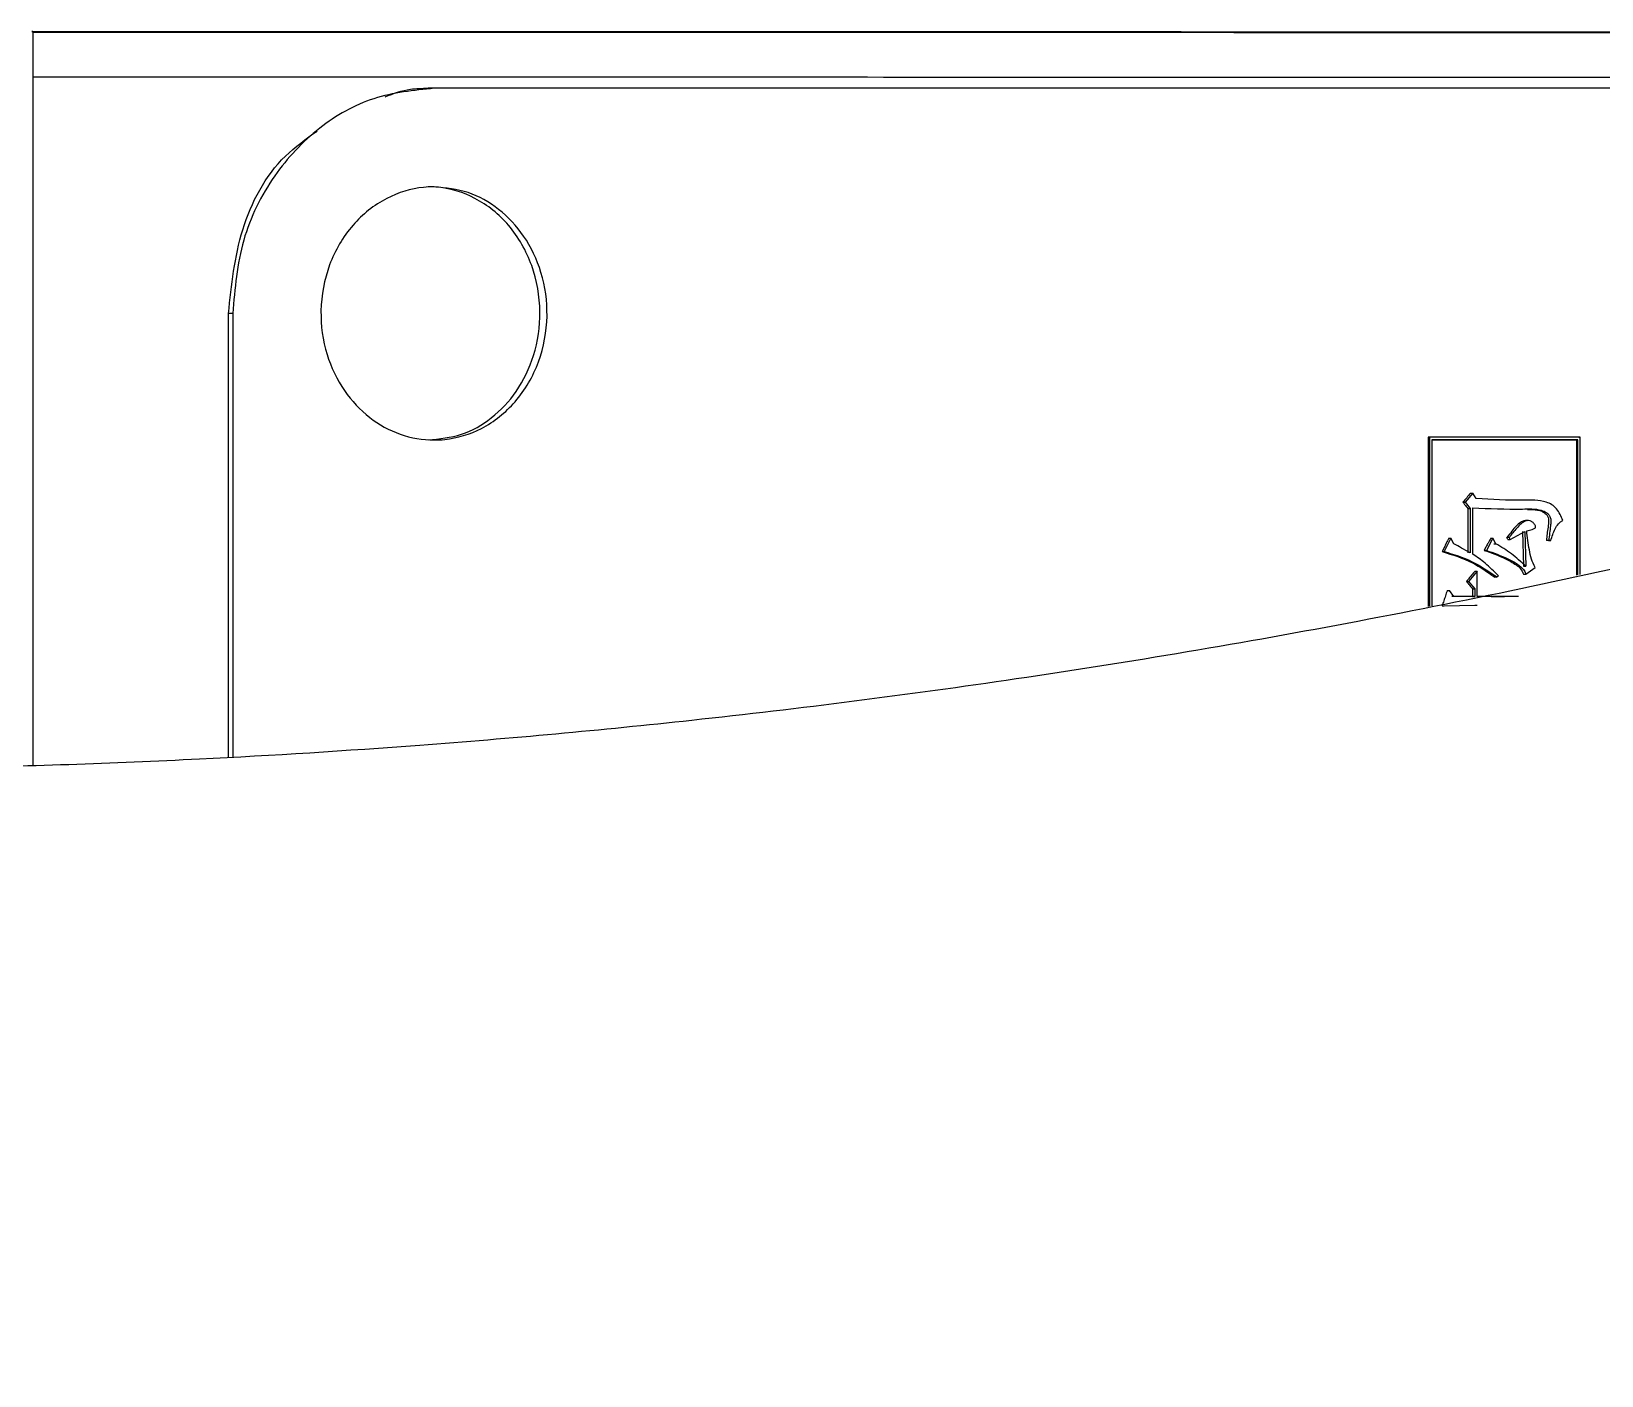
# Model space of a CAD drawing. Header units: millimetres. Extents: x 2278 to 4715, y 679 to 2402.
# Drawn here: x 3346.52 to 3374.44, y 991.04 to 1014.93 of the extents above; entities that cross this region are included whole.
import ezdxf

# ---------------------------------------------------------------- set-up
doc = ezdxf.new("R2010")
doc.units = ezdxf.units.MM

msp = doc.modelspace()

# ---------------------------------------------------------------- linework, layer by layer
at = {"color": 7, "linetype": 'Continuous', "lineweight": 25}
for p, q in [((3346.546, 1014.926), (3346.531, 1014.926)), ((3346.531, 1014.926), (3346.546, 1014.922)), ((3346.546, 1014.922), (3346.546, 1001.891)), ((3353.685, 1013.915), (3353.577, 1013.915)), ((3350.027, 1002.024), (3350.027, 1009.915)), ((3350.102, 1009.915), (3350.027, 1009.915)), ((3350.102, 1009.915), (3350.102, 1002.028)), ((3374.035, 1007.716), (3371.36, 1007.716)), ((3371.36, 1007.716), (3371.36, 1004.705)), ((3371.38, 1007.716), (3371.36, 1007.716)), ((3371.38, 1007.716), (3371.38, 1004.71)), ((3371.422, 1007.666), (3371.422, 1004.718)), ((3373.995, 1007.666), (3374.016, 1007.666)), ((3373.995, 1007.666), (3373.995, 1005.262)), ((3374.016, 1005.267), (3374.016, 1007.666)), ((3374.035, 1007.716), (3374.057, 1007.716)), ((3374.057, 1005.275), (3374.057, 1007.716)), ((3371.975, 1006.558), (3372.014, 1006.558)), ((3372.149, 1006.72), (3372.014, 1006.558)), ((3372.014, 1006.558), (3372.104, 1006.449)), ((3372.11, 1006.72), (3372.149, 1006.72)), ((3372.212, 1006.622), (3372.149, 1006.72)), ((3372.149, 1005.638), (3372.149, 1006.46)), ((3372.065, 1006.449), (3372.065, 1005.66)), ((3372.065, 1006.449), (3372.104, 1006.449)), ((3372.104, 1006.449), (3372.104, 1005.66)), ((3373.212, 1006.206), (3373.208, 1006.206)), ((3371.762, 1005.919), (3371.644, 1005.681)), ((3371.723, 1005.919), (3371.762, 1005.919)), ((3371.816, 1005.822), (3371.762, 1005.919)), ((3372.509, 1005.919), (3372.392, 1005.703)), ((3372.469, 1005.919), (3372.509, 1005.919)), ((3372.562, 1005.822), (3372.509, 1005.919)), ((3372.773, 1005.898), (3372.755, 1005.93)), ((3372.796, 1005.93), (3372.755, 1005.93)), ((3372.773, 1005.898), (3372.814, 1005.898)), ((3372.814, 1005.898), (3372.796, 1005.93)), ((3372.814, 1005.898), (3373.073, 1006.038)), ((3373.033, 1006.038), (3373.05, 1005.422)), ((3373.073, 1006.038), (3373.091, 1005.422)), ((3371.606, 1005.681), (3371.644, 1005.681)), ((3372.352, 1005.703), (3372.392, 1005.703)), ((3372.522, 1005.822), (3372.562, 1005.822)), ((3373.496, 1005.876), (3373.461, 1005.876)), ((3373.502, 1005.876), (3373.461, 1005.876)), ((3373.496, 1005.876), (3373.538, 1005.876)), ((3373.538, 1005.876), (3373.502, 1005.876)), ((3373.05, 1005.422), (3373.091, 1005.422)), ((3373.091, 1005.281), (3373.261, 1005.4)), ((3372.038, 1005.151), (3372.077, 1005.151)), ((3372.23, 1005.335), (3372.077, 1005.151)), ((3372.077, 1005.151), (3372.185, 1005.022)), ((3372.191, 1005.335), (3372.23, 1005.335)), ((3372.23, 1004.881), (3372.23, 1005.335)), ((3372.567, 1005.249), (3372.54, 1005.227)), ((3372.58, 1005.227), (3372.54, 1005.227)), ((3372.607, 1005.249), (3372.58, 1005.227)), ((3373.05, 1005.281), (3373.091, 1005.281)), ((3371.696, 1004.989), (3371.735, 1004.989)), ((3371.816, 1004.881), (3371.735, 1004.989)), ((3372.146, 1004.881), (3371.777, 1004.881)), ((3372.185, 1004.881), (3371.816, 1004.881)), ((3372.146, 1005.022), (3372.146, 1004.881)), ((3372.146, 1005.022), (3372.185, 1005.022)), ((3372.146, 1004.881), (3372.185, 1004.881)), ((3372.185, 1005.022), (3372.185, 1004.881)), ((3372.692, 1004.883), (3372.46, 1004.881)), ((3372.48, 1004.881), (3372.712, 1004.883)), ((3372.964, 1004.885), (3372.5, 1004.881)), ((3371.606, 1004.719), (3371.644, 1004.719)), ((3371.644, 1004.719), (3372.185, 1004.729)), ((3372.191, 1004.729), (3372.23, 1004.729))]:
    msp.add_line(p, q, dxfattribs=at)
for points, knots in [([(3341.666, 981.809), (3344.227, 981.834), (3347.807, 981.869), (3353.076, 982.148), (3357.541, 982.483), (3362.857, 983.049), (3368.426, 983.822), (3374.239, 984.832), (3380.211, 986.088), (3386.287, 987.599), (3392.424, 989.369), (3398.59, 991.404), (3404.753, 993.703), (3410.89, 996.268), (3416.978, 999.099), (3422.998, 1002.192), (3428.931, 1005.547), (3434.76, 1009.159), (3440.469, 1013.025), (3446.045, 1017.139), (3451.472, 1021.496), (3456.738, 1026.09), (3461.829, 1030.915), (3466.734, 1035.963), (3471.441, 1041.226), (3475.939, 1046.695), (3480.217, 1052.364), (3484.266, 1058.221), (3488.075, 1064.258), (3491.637, 1070.463), (3494.942, 1076.828), (3497.983, 1083.341), (3500.752, 1089.99), (3503.243, 1096.764), (3505.448, 1103.652), (3507.363, 1110.641), (3508.981, 1117.718), (3510.299, 1124.872), (3511.312, 1132.089), (3512.016, 1139.356), (3512.409, 1146.66), (3512.488, 1153.988), (3512.251, 1161.326), (3511.697, 1168.661), (3510.825, 1175.979), (3509.634, 1183.266), (3508.126, 1190.508), (3506.301, 1197.693), (3504.161, 1204.806), (3501.707, 1211.833), (3498.942, 1218.762), (3495.869, 1225.578), (3492.492, 1232.269), (3488.815, 1238.821), (3484.841, 1245.221), (3480.576, 1251.456), (3476.025, 1257.514), (3471.193, 1263.382), (3466.086, 1269.049), (3460.709, 1274.501), (3455.263, 1279.549), (3449.789, 1284.201), (3444.331, 1288.471), (3438.706, 1292.513), (3432.925, 1296.321), (3426.997, 1299.89), (3420.935, 1303.212), (3414.749, 1306.282), (3408.452, 1309.095), (3402.059, 1311.647), (3395.583, 1313.933), (3389.046, 1315.95), (3382.471, 1317.692), (3375.898, 1319.157), (3369.404, 1320.339), (3363.115, 1321.236), (3357.591, 1321.819), (3352.708, 1322.187), (3347.884, 1322.426), (3341.91, 1322.543), (3336.393, 1322.433), (3331.124, 1322.161), (3326.659, 1321.824), (3321.343, 1321.259), (3315.774, 1320.485), (3309.961, 1319.476), (3303.989, 1318.219), (3297.913, 1316.709), (3291.775, 1314.938), (3285.61, 1312.904), (3279.447, 1310.604), (3273.31, 1308.039), (3267.222, 1305.209), (3261.202, 1302.115), (3255.269, 1298.76), (3249.44, 1295.148), (3243.731, 1291.283), (3238.155, 1287.169), (3232.728, 1282.811), (3227.462, 1278.217), (3222.371, 1273.393), (3217.466, 1268.345), (3212.759, 1263.082), (3208.261, 1257.612), (3203.983, 1251.944), (3199.934, 1246.087), (3196.125, 1240.05), (3192.563, 1233.844), (3189.258, 1227.479), (3186.215, 1220.967), (3183.453, 1214.316), (3181.116, 1208.034), (3179.838, 1203.929), (3179.275, 1202.12)], [0, 0, 0, 0, 0.0102074, 0.014274, 0.021037, 0.0280561, 0.0355867, 0.0434511, 0.0515783, 0.0599113, 0.0684099, 0.0770439, 0.085791, 0.0946336, 0.1035582, 0.112554, 0.1216124, 0.1307262, 0.1398897, 0.1490979, 0.1583469, 0.1676331, 0.1769537, 0.1863062, 0.1956884, 0.2050985, 0.2145348, 0.2239961, 0.233481, 0.2429885, 0.2525178, 0.262068, 0.2716385, 0.2812287, 0.2908382, 0.3004664, 0.3101132, 0.3197782, 0.3294613, 0.3391624, 0.3488814, 0.3586183, 0.3683733, 0.3781464, 0.387938, 0.3977483, 0.4075776, 0.4174265, 0.4272956, 0.4371854, 0.4470968, 0.4570307, 0.4669882, 0.4769704, 0.486979, 0.4970156, 0.5070822, 0.5171812, 0.5273154, 0.5374882, 0.5477037, 0.5569145, 0.5661226, 0.5753266, 0.5845258, 0.5937191, 0.6029052, 0.6120821, 0.6212471, 0.6303962, 0.6395236, 0.6486197, 0.6576679, 0.6666375, 0.6754633, 0.6839789, 0.6919633, 0.6976055, 0.7035012, 0.7112199, 0.7214273, 0.7254939, 0.7322569, 0.739276, 0.7468066, 0.754671, 0.7627982, 0.7711312, 0.7796298, 0.7882638, 0.7970109, 0.8058535, 0.8147781, 0.8237739, 0.8328323, 0.8419461, 0.8511096, 0.8603178, 0.8695668, 0.878853, 0.8881736, 0.8975261, 0.9069083, 0.9163184, 0.9257547, 0.935216, 0.9447009, 0.9542084, 0.9637377, 0.9732879, 0.9828584, 0.9924486, 1, 1, 1, 1]), ([(3486.397, 1110.081), (3486.096, 1109.019), (3485.16, 1105.715), (3483.253, 1100.263), (3480.694, 1093.736), (3477.81, 1087.324), (3474.624, 1081.036), (3471.136, 1074.888), (3467.352, 1068.892), (3463.275, 1063.063), (3458.912, 1057.414), (3454.268, 1051.958), (3449.349, 1046.709), (3444.34, 1041.852), (3439.285, 1037.381), (3434.227, 1033.282), (3428.999, 1029.409), (3423.611, 1025.767), (3418.075, 1022.364), (3412.402, 1019.205), (3406.605, 1016.298), (3400.698, 1013.648), (3394.694, 1011.259), (3388.612, 1009.136), (3382.472, 1007.284), (3376.305, 1005.706), (3370.161, 1004.407), (3364.152, 1003.395), (3358.585, 1002.684), (3353.739, 1002.238), (3349.27, 1001.961), (3345.365, 1001.823), (3342.766, 1001.813), (3341.717, 1001.809)], [0, 0, 0, 0, 0.017078, 0.053144, 0.089298, 0.125545, 0.161888, 0.198335, 0.23489, 0.271563, 0.308361, 0.345297, 0.382382, 0.419634, 0.453214, 0.486783, 0.520336, 0.55387, 0.58738, 0.62086, 0.654303, 0.687696, 0.721023, 0.754256, 0.787351, 0.820228, 0.85273, 0.884498, 0.914491, 0.939551, 0.959781, 0.98378, 1, 1, 1, 1]), ([(3346.546, 1014.926), (3349.428, 1014.926), (3355.35, 1014.926), (3363.782, 1014.923), (3371.868, 1014.92), (3379.489, 1014.916), (3386.955, 1014.91), (3394.049, 1014.902), (3399.621, 1014.895), (3402.417, 1014.89), (3403.349, 1014.888)], [0, 0, 0, 0, 0.130518, 0.268168, 0.390099, 0.517129, 0.649259, 0.786491, 0.928825, 1, 1, 1, 1]), ([(3346.546, 1014.914), (3346.933, 1014.914), (3347.541, 1014.914), (3348.534, 1014.914), (3349.594, 1014.914), (3350.804, 1014.914), (3351.856, 1014.914), (3352.861, 1014.914), (3354.095, 1014.913), (3355.93, 1014.913), (3357.609, 1014.913), (3358.958, 1014.912), (3359.768, 1014.912), (3360.622, 1014.912), (3361.522, 1014.912), (3362.467, 1014.912), (3365.401, 1014.911), (3369.947, 1014.909), (3375.64, 1014.906), (3380.311, 1014.903), (3384.025, 1014.9), (3386.855, 1014.897), (3388.864, 1014.895), (3390.05, 1014.894), (3390.609, 1014.893), (3390.771, 1014.893), (3390.823, 1014.893), (3390.842, 1014.893), (3390.848, 1014.893), (3390.851, 1014.893), (3390.852, 1014.893), (3390.852, 1014.893), (3390.852, 1014.893), (3390.852, 1014.893), (3390.852, 1014.893), (3390.852, 1014.893), (3391.121, 1014.893), (3391.803, 1014.892), (3393.059, 1014.891), (3394.567, 1014.889), (3395.965, 1014.887), (3396.984, 1014.886), (3397.758, 1014.885), (3398.583, 1014.884), (3399.568, 1014.882), (3400.544, 1014.881), (3401.345, 1014.879), (3402.124, 1014.878), (3402.761, 1014.877), (3403.2, 1014.876), (3403.322, 1014.876)], [0, 0, 0, 0, 0.017551, 0.027477, 0.045011, 0.065616, 0.082476, 0.092885, 0.111431, 0.1388, 0.176932, 0.188699, 0.201204, 0.214447, 0.228429, 0.243149, 0.258608, 0.366138, 0.459728, 0.539372, 0.605068, 0.656812, 0.694601, 0.718435, 0.725118, 0.727151, 0.727909, 0.728155, 0.728247, 0.728284, 0.7283, 0.728307, 0.72831, 0.728311, 0.728312, 0.728312, 0.728312, 0.744024, 0.768439, 0.803217, 0.836029, 0.8561, 0.868601, 0.886365, 0.910565, 0.934954, 0.953683, 0.966991, 0.990806, 1, 1, 1, 1]), ([(3395.224, 1014.087), (3394.375, 1014.088), (3392.45, 1014.09), (3389.287, 1014.093), (3385.864, 1014.097), (3380.873, 1014.101), (3374.052, 1014.105), (3365.152, 1014.109), (3355.955, 1014.112), (3349.687, 1014.112), (3346.546, 1014.113)], [0, 0, 0, 0, 0.065248, 0.147896, 0.226473, 0.300978, 0.478059, 0.653103, 0.826109, 1, 1, 1, 1]), ([(3353.684, 1013.915), (3353.32, 1013.878), (3352.59, 1013.805), (3351.594, 1013.235), (3350.783, 1012.368), (3350.214, 1011.22), (3350.14, 1010.355), (3350.102, 1009.915)], [0, 0, 0, 0, 0.184668, 0.3699947, 0.5658507, 0.7794444, 1, 1, 1, 1]), ([(3352.811, 1013.765), (3352.96, 1013.821), (3353.207, 1013.914), (3353.47, 1013.915), (3353.576, 1013.915)], [0, 0, 0, 0, 0.598586, 1, 1, 1, 1]), ([(3401.181, 1013.915), (3400.424, 1013.915), (3397.982, 1013.915), (3393.415, 1013.915), (3388.335, 1013.915), (3382.951, 1013.915), (3378.421, 1013.915), (3372.531, 1013.915), (3367.646, 1013.915), (3360.982, 1013.915), (3356.689, 1013.915), (3353.684, 1013.915)], [0, 0, 0, 0, 0.063071, 0.203688, 0.344307, 0.414547, 0.555165, 0.625405, 0.766021, 0.83626, 1, 1, 1, 1]), ([(3350.027, 1009.915), (3350.079, 1010.416), (3350.184, 1011.419), (3350.798, 1012.584), (3351.406, 1013.016), (3351.602, 1013.156)], [0, 0, 0, 0, 0.402722, 0.806503, 1, 1, 1, 1]), ([(3353.684, 1012.165), (3353.889, 1012.144), (3354.3, 1012.103), (3354.857, 1011.781), (3355.314, 1011.293), (3355.625, 1010.633), (3355.733, 1009.853), (3355.583, 1009.039), (3355.172, 1008.327), (3354.57, 1007.842), (3354.036, 1007.68), (3353.543, 1007.654), (3353.067, 1007.736), (3352.508, 1008.046), (3352.05, 1008.538), (3351.736, 1009.196), (3351.628, 1009.977), (3351.779, 1010.79), (3352.192, 1011.502), (3352.796, 1011.985), (3353.33, 1012.153), (3353.621, 1012.163), (3353.684, 1012.165)], [0, 0, 0, 0, 0.046276, 0.092719, 0.141715, 0.19519, 0.253686, 0.315261, 0.376912, 0.43437, 0.485817, 0.500005, 0.546254, 0.592701, 0.641799, 0.695155, 0.753514, 0.815397, 0.876864, 0.934161, 0.985737, 1, 1, 1, 1]), ([(3353.576, 1007.665), (3353.778, 1007.685), (3354.181, 1007.726), (3354.73, 1008.042), (3355.182, 1008.524), (3355.494, 1009.178), (3355.607, 1009.958), (3355.463, 1010.778), (3355.056, 1011.498), (3354.455, 1011.986), (3353.924, 1012.154), (3353.637, 1012.163), (3353.576, 1012.165)], [0, 0, 0, 0, 0.0912038, 0.1828761, 0.2801993, 0.3866808, 0.5040829, 0.6292887, 0.7538352, 0.8693163, 0.9721511, 1, 1, 1, 1]), ([(3374.057, 1007.716), (3373.791, 1007.716), (3373.259, 1007.716), (3372.368, 1007.716), (3371.739, 1007.716), (3371.38, 1007.716)], [0, 0, 0, 0, 0.300086, 0.600172, 1, 1, 1, 1]), ([(3374.016, 1007.666), (3373.75, 1007.666), (3373.218, 1007.666), (3372.354, 1007.666), (3371.753, 1007.666), (3371.422, 1007.666)], [0, 0, 0, 0, 0.309667, 0.619335, 1, 1, 1, 1]), ([(3371.422, 1007.666), (3371.676, 1007.666), (3372.192, 1007.666), (3373.05, 1007.666), (3373.651, 1007.666), (3373.995, 1007.666)], [0, 0, 0, 0, 0.294871, 0.597185, 1, 1, 1, 1]), ([(3372.11, 1006.72), (3372.087, 1006.693), (3372.042, 1006.639), (3371.997, 1006.585), (3371.975, 1006.558)], [0, 0, 0, 0, 0.5000003, 1, 1, 1, 1]), ([(3371.975, 1006.558), (3371.985, 1006.545), (3372.005, 1006.521), (3372.035, 1006.485), (3372.055, 1006.461), (3372.065, 1006.449)], [0, 0, 0, 0, 0.346323, 0.673162, 1, 1, 1, 1]), ([(3372.149, 1006.46), (3372.443, 1006.446), (3372.848, 1006.426), (3373.294, 1006.448), (3373.454, 1006.385), (3373.51, 1006.33), (3373.538, 1006.275), (3373.542, 1006.209), (3373.523, 1006.077), (3373.511, 1005.965), (3373.502, 1005.876)], [0, 0, 0, 0, 0.489233, 0.672718, 0.735367, 0.76608, 0.796242, 0.828596, 0.864188, 1, 1, 1, 1]), ([(3373.752, 1006.233), (3373.72, 1006.308), (3373.673, 1006.418), (3373.558, 1006.519), (3373.361, 1006.604), (3372.902, 1006.583), (3372.488, 1006.607), (3372.212, 1006.622)], [0, 0, 0, 0, 0.132026, 0.196101, 0.258534, 0.505562, 1, 1, 1, 1]), ([(3373.117, 1006.229), (3373.115, 1006.23), (3373.097, 1006.238), (3373.054, 1006.228), (3372.956, 1006.181), (3372.861, 1006.064), (3372.786, 1005.969), (3372.755, 1005.93)], [0, 0, 0, 0, 0.016217, 0.1216, 0.261121, 0.702097, 1, 1, 1, 1]), ([(3373.109, 1006.049), (3373.14, 1006.057), (3373.189, 1006.07), (3373.241, 1006.087), (3373.26, 1006.103), (3373.265, 1006.109), (3373.267, 1006.114), (3373.268, 1006.12), (3373.268, 1006.129), (3373.263, 1006.145), (3373.251, 1006.166), (3373.228, 1006.194), (3373.193, 1006.221), (3373.144, 1006.237), (3373.095, 1006.228), (3373.048, 1006.208), (3372.995, 1006.163), (3372.907, 1006.073), (3372.84, 1005.988), (3372.796, 1005.93)], [0, 0, 0, 0, 0.12083, 0.185578, 0.200463, 0.207293, 0.213836, 0.220353, 0.227161, 0.24221, 0.277123, 0.31159, 0.371541, 0.433275, 0.493638, 0.554959, 0.617623, 0.744187, 1, 1, 1, 1]), ([(3373.125, 1006.431), (3373.141, 1006.43), (3373.213, 1006.426), (3373.312, 1006.428), (3373.41, 1006.384), (3373.462, 1006.341), (3373.492, 1006.288), (3373.504, 1006.213), (3373.479, 1006.076), (3373.468, 1005.957), (3373.461, 1005.876)], [0, 0, 0, 0, 0.059261, 0.277391, 0.368105, 0.4594, 0.520103, 0.580915, 0.717891, 1, 1, 1, 1]), ([(3373.538, 1005.876), (3373.559, 1005.948), (3373.59, 1006.055), (3373.659, 1006.161), (3373.707, 1006.211), (3373.737, 1006.226), (3373.752, 1006.233)], [0, 0, 0, 0, 0.509381, 0.758484, 0.880594, 1, 1, 1, 1]), ([(3371.723, 1005.919), (3371.708, 1005.89), (3371.681, 1005.835), (3371.642, 1005.756), (3371.618, 1005.706), (3371.606, 1005.681)], [0, 0, 0, 0, 0.374291, 0.687145, 1, 1, 1, 1]), ([(3372.469, 1005.919), (3372.453, 1005.89), (3372.426, 1005.84), (3372.387, 1005.768), (3372.364, 1005.725), (3372.352, 1005.703)], [0, 0, 0, 0, 0.402508, 0.701255, 1, 1, 1, 1]), ([(3373.261, 1005.4), (3373.236, 1005.449), (3373.185, 1005.546), (3373.145, 1005.769), (3373.123, 1005.937), (3373.109, 1006.049)], [0, 0, 0, 0, 0.246103, 0.496572, 1, 1, 1, 1]), ([(3371.606, 1005.681), (3371.791, 1005.624), (3372.124, 1005.522), (3372.412, 1005.318), (3372.54, 1005.227)], [0, 0, 0, 0, 0.55646, 1, 1, 1, 1]), ([(3371.644, 1005.681), (3371.81, 1005.631), (3372.143, 1005.531), (3372.434, 1005.329), (3372.58, 1005.227)], [0, 0, 0, 0, 0.496751, 1, 1, 1, 1]), ([(3372.104, 1005.66), (3372.052, 1005.687), (3371.955, 1005.739), (3371.86, 1005.796), (3371.816, 1005.822)], [0, 0, 0, 0, 0.532976, 1, 1, 1, 1]), ([(3372.607, 1005.249), (3372.53, 1005.327), (3372.388, 1005.472), (3372.224, 1005.586), (3372.149, 1005.638)], [0, 0, 0, 0, 0.541449, 1, 1, 1, 1]), ([(3372.352, 1005.703), (3372.481, 1005.658), (3372.678, 1005.589), (3372.889, 1005.47), (3373.005, 1005.383), (3373.035, 1005.315), (3373.05, 1005.281)], [0, 0, 0, 0, 0.493279, 0.7531, 0.87522, 1, 1, 1, 1]), ([(3372.392, 1005.703), (3372.52, 1005.657), (3372.746, 1005.576), (3372.985, 1005.446), (3373.08, 1005.329), (3373.089, 1005.291), (3373.091, 1005.281)], [0, 0, 0, 0, 0.4941647, 0.8691614, 0.966217, 1, 1, 1, 1]), ([(3373.091, 1005.422), (3373.008, 1005.498), (3372.843, 1005.648), (3372.656, 1005.764), (3372.562, 1005.822)], [0, 0, 0, 0, 0.502347, 1, 1, 1, 1]), ([(3372.191, 1005.335), (3372.17, 1005.31), (3372.134, 1005.267), (3372.083, 1005.206), (3372.053, 1005.169), (3372.038, 1005.151)], [0, 0, 0, 0, 0.407433, 0.703717, 1, 1, 1, 1]), ([(3372.038, 1005.151), (3372.048, 1005.139), (3372.069, 1005.114), (3372.105, 1005.071), (3372.13, 1005.04), (3372.146, 1005.022)], [0, 0, 0, 0, 0.288603, 0.577204, 1, 1, 1, 1]), ([(3371.696, 1004.989), (3371.685, 1004.957), (3371.665, 1004.896), (3371.635, 1004.806), (3371.615, 1004.748), (3371.606, 1004.719)], [0, 0, 0, 0, 0.35122, 0.67561, 1, 1, 1, 1]), ([(3372.5, 1004.881), (3372.449, 1004.881), (3372.36, 1004.881), (3372.27, 1004.881), (3372.23, 1004.881)], [0, 0, 0, 0, 0.56, 1, 1, 1, 1]), ([(3372.48, 1004.881), (3372.442, 1004.881), (3372.369, 1004.881), (3372.276, 1004.881), (3372.23, 1004.881)], [0, 0, 0, 0, 0.510364, 1, 1, 1, 1]), ([(3372.964, 1004.885), (3372.909, 1004.885), (3372.821, 1004.884), (3372.722, 1004.883), (3372.671, 1004.882), (3372.63, 1004.882), (3372.568, 1004.881), (3372.51, 1004.881), (3372.48, 1004.881)], [0, 0, 0, 0, 0.346989, 0.56406, 0.627993, 0.665176, 0.826013, 1, 1, 1, 1])]:
    msp.add_open_spline(points, degree=3, knots=knots, dxfattribs=at)

doc.saveas('drawing.dxf')
